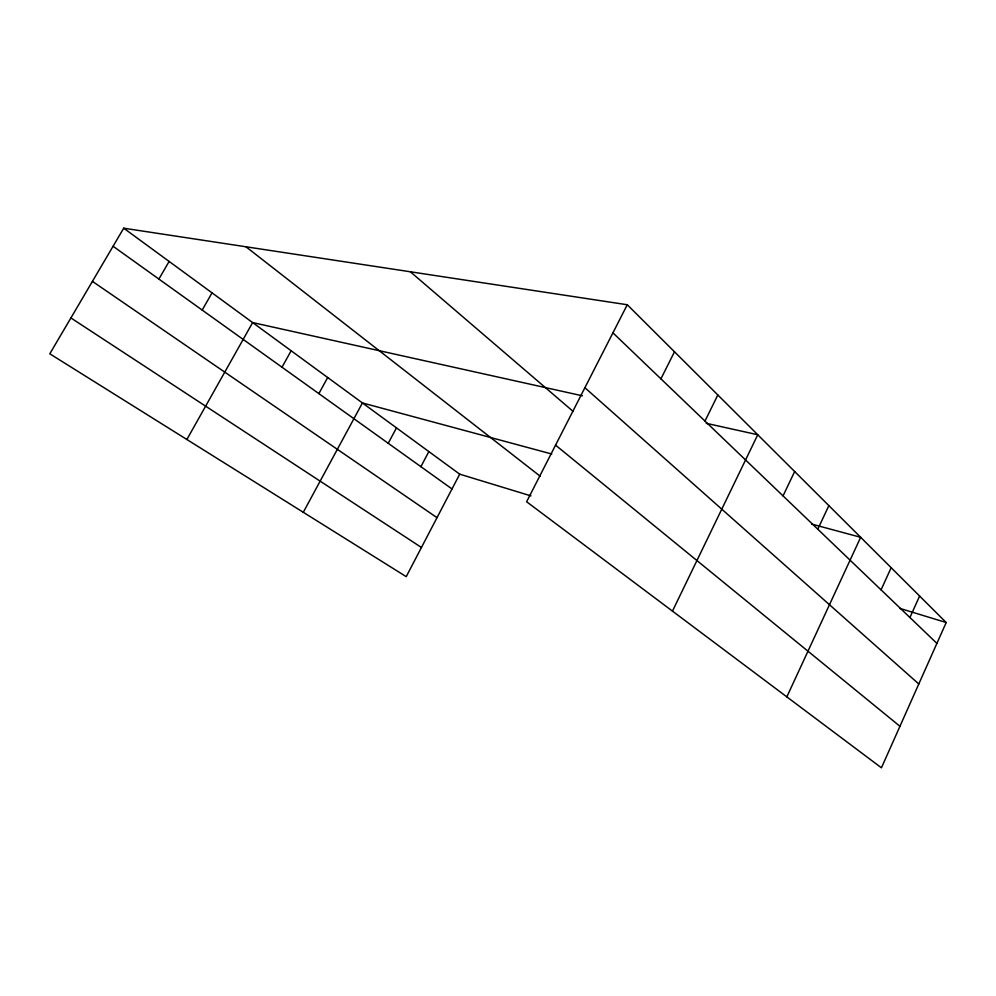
<?xml version="1.0" encoding="UTF-8"?>
<svg xmlns="http://www.w3.org/2000/svg" width="996" height="996" viewBox="0 0 996 996"><rect width="100%" height="100%" fill="white"/><g stroke="black" fill="none" stroke-linecap="round" stroke-linejoin="round"><path stroke-width="1.49" d="M946.2 622.525L881.435 767.804L526.623 501.76L627.281 304.751L946.2 622.525L899.699 608.344M909.921 617.52L919.619 596.031M881.062 589.856L891.171 567.695M786.84 696.876L860.668 537.292L811.578 524.058M817.791 529.212L828.871 505.607M783.043 495.908L794.659 471.519M672.474 611.121L757.757 434.754L706.239 423.312M704.981 421.084L717.83 394.964M660.921 378.854L674.491 351.787M530.98 495.896L459.716 474.171L406.219 576.647L49.8 353.804L123.716 228.196L627.281 304.751M420.885 466.676L428.865 451.574M388.228 443.295L396.47 427.869M303.294 512.293L362.432 402.944L551.796 454.014M318.869 393.619L327.684 377.521M282.005 367.225L291.143 350.766M186.875 439.497L252.635 322.58L582.486 395.823M202.2 310.067L212.024 292.849M158.899 279.067L169.121 261.438M70.903 317.948L421.445 547.476M92.416 281.382L437.007 517.659M113.083 246.261L451.997 488.949M123.716 228.196L459.716 474.171M245.95 246.771L540.193 476.225M555.556 445.137L899.948 726.283M410.34 271.771L572.937 411.248M584.889 387.705L918.798 683.978M612.926 332.838L936.9 643.379"/></g></svg>
